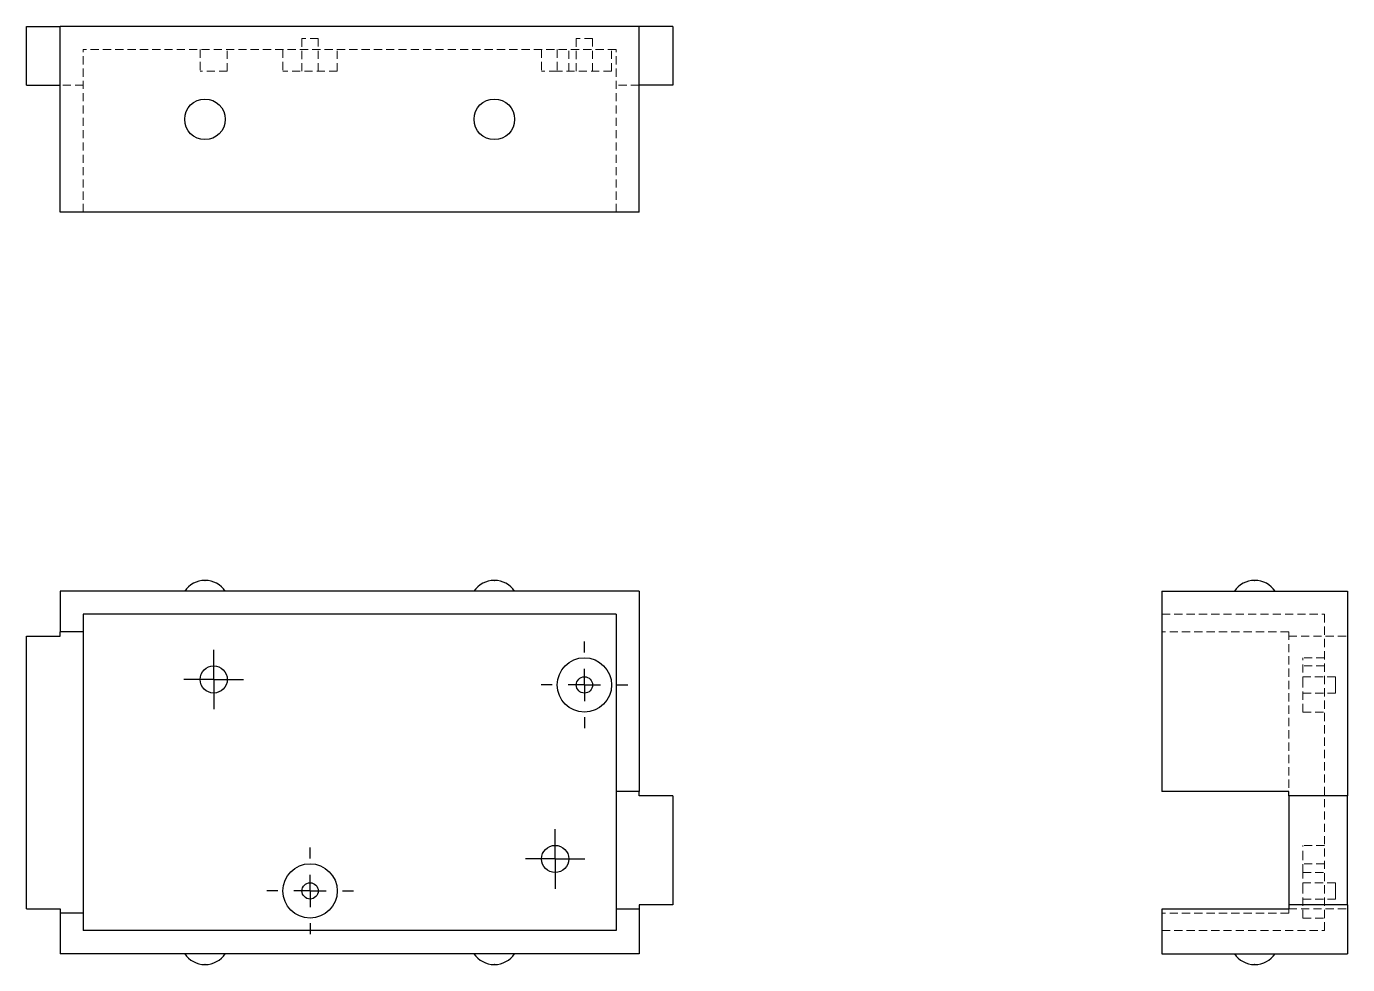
# Model space of a CAD drawing. Header units: millimetres. Extents: x 33 to 237, y 27 to 172.
import ezdxf

# ---------------------------------------------------------------- set-up
doc = ezdxf.new("R2010")
doc.units = ezdxf.units.MM
doc.linetypes.add('HIDDEN', pattern=[1.905, 1.27, -0.635])
doc.layers.add('10', color=7, linetype='Continuous')

# ---------------------------------------------------------------- blocks, each defined once
blk = doc.blocks.new('SW_CENTERMARKSYMBOL_0')
at = {"layer": '10', "color": 0}
for p, q in [((0, 5), (0, 6.7)), ((0, 0), (0, 2.5)), ((-5, 0), (-6.7, 0)), ((0, 0), (-2.5, 0)), ((0, 0), (0, -2.5)), ((0, 0), (2.5, 0)), ((5, 0), (6.7, 0)), ((0, -5), (0, -6.7))]:
    blk.add_line(p, q, dxfattribs=at)
blk = doc.blocks.new('SW_CENTERMARKSYMBOL_1')
at = {"layer": '10', "color": 0}
for p, q in [((0, 5), (0, 6.7)), ((0, 0), (0, 2.5)), ((-5, 0), (-6.7, 0)), ((0, 0), (-2.5, 0)), ((0, 0), (0, -2.5)), ((0, 0), (2.5, 0)), ((5, 0), (6.7, 0)), ((0, -5), (0, -6.7))]:
    blk.add_line(p, q, dxfattribs=at)
blk = doc.blocks.new('SW_CENTERMARKSYMBOL_2')
at = {"layer": '10', "color": 0}
for p, q in [((0, 2.5), (0, 4.6)), ((0, 0), (0, 2.5)), ((-2.5, 0), (-4.6, 0)), ((0, 0), (-2.5, 0)), ((0, 0), (0, -2.5)), ((0, 0), (2.5, 0)), ((2.5, 0), (4.6, 0)), ((0, -2.5), (0, -4.6))]:
    blk.add_line(p, q, dxfattribs=at)
blk = doc.blocks.new('SW_CENTERMARKSYMBOL_3')
at = {"layer": '10', "color": 0}
for p, q in [((0, 2.5), (0, 4.6)), ((0, 0), (0, 2.5)), ((-2.5, 0), (-4.6, 0)), ((0, 0), (-2.5, 0)), ((0, 0), (0, -2.5)), ((0, 0), (2.5, 0)), ((2.5, 0), (4.6, 0)), ((0, -2.5), (0, -4.6))]:
    blk.add_line(p, q, dxfattribs=at)

msp = doc.modelspace()

# ---------------------------------------------------------------- linework, layer by layer
at = {"color": 7, "linetype": 'Continuous', "lineweight": 25}
for p, q in [((33, 163.26), (33, 172.36)), ((33, 172.36), (38.24, 172.36)), ((38.24, 143.64), (38.24, 172.36)), ((127.76, 172.36), (38.24, 172.36)), ((127.76, 143.64), (127.76, 172.36)), ((133, 172.36), (127.76, 172.36)), ((133, 172.36), (133, 163.26)), ((33, 163.26), (38.24, 163.26)), ((133, 163.26), (127.76, 163.26)), ((127.76, 143.64), (38.24, 143.64)), ((60.6, 86.7), (60.62, 86.7)), ((60.62, 86.7), (60.65, 86.7)), ((105.35, 86.7), (105.38, 86.7)), ((105.38, 86.7), (105.4, 86.7)), ((222.97, 86.7), (223.03, 86.7)), ((38.24, 85.02), (38.24, 78.77)), ((127.76, 85.02), (38.24, 85.02)), ((127.76, 85.02), (127.76, 54.08)), ((208.64, 85.02), (208.64, 54.08)), ((208.64, 85.02), (237.36, 85.02)), ((237.36, 85.02), (237.36, 53.4)), ((124.2, 81.46), (41.8, 81.46)), ((41.8, 81.46), (41.8, 78.77)), ((124.2, 81.46), (124.2, 54.08)), ((33, 78.1), (38.24, 78.1)), ((33, 35.9), (33, 78.1)), ((41.8, 78.77), (38.24, 78.77)), ((38.24, 78.1), (38.24, 78.77)), ((41.8, 78.77), (41.8, 35.23)), ((127.76, 54.08), (124.2, 54.08)), ((124.2, 54.08), (124.2, 35.86)), ((127.76, 53.4), (127.76, 54.08)), ((133, 53.4), (127.76, 53.4)), ((133, 53.4), (133, 36.54)), ((228.26, 54.08), (208.64, 54.08)), ((228.26, 53.4), (228.26, 54.08)), ((228.26, 53.4), (228.26, 36.54)), ((237.36, 53.4), (228.26, 53.4)), ((237.36, 36.54), (237.36, 53.4)), ((33, 35.9), (38.24, 35.9)), ((38.24, 35.9), (38.24, 35.23)), ((41.8, 35.23), (38.24, 35.23)), ((38.24, 35.23), (38.24, 28.98)), ((41.8, 35.23), (41.8, 32.54)), ((127.76, 35.86), (124.2, 35.86)), ((124.2, 35.86), (124.2, 32.54)), ((133, 36.54), (127.76, 36.54)), ((127.76, 36.54), (127.76, 35.86)), ((127.76, 35.86), (127.76, 28.98)), ((208.64, 35.86), (208.64, 28.98)), ((228.26, 35.86), (208.64, 35.86)), ((237.36, 36.54), (228.26, 36.54)), ((228.26, 36.54), (228.26, 35.86)), ((237.36, 36.54), (237.36, 28.98)), ((124.2, 32.54), (41.8, 32.54)), ((127.76, 28.98), (38.24, 28.98)), ((208.64, 28.98), (237.36, 28.98)), ((60.65, 27.3), (60.6, 27.3)), ((105.4, 27.3), (105.35, 27.3)), ((223.03, 27.3), (222.97, 27.3))]:
    msp.add_line(p, q, dxfattribs=at)
at = {"color": 7, "linetype": 'HIDDEN', "lineweight": 18}
for p, q in [((78.14, 170.48), (75.62, 170.48)), ((75.62, 170.48), (75.62, 165.44)), ((78.14, 165.44), (78.14, 170.48)), ((120.58, 170.48), (118.06, 170.48)), ((118.06, 170.48), (118.06, 165.44)), ((120.58, 165.44), (120.58, 170.48)), ((124.2, 168.8), (41.8, 168.8)), ((41.8, 143.64), (41.8, 168.8)), ((59.86, 168.8), (59.86, 165.44)), ((64.07, 165.44), (64.07, 168.8)), ((72.68, 168.8), (72.68, 165.44)), ((81.08, 165.44), (81.08, 168.8)), ((112.69, 168.8), (112.69, 165.44)), ((115.12, 168.8), (115.12, 165.44)), ((116.89, 165.44), (116.89, 168.8)), ((123.52, 165.44), (123.52, 168.8)), ((124.2, 143.64), (124.2, 168.8)), ((64.07, 165.44), (59.86, 165.44)), ((81.08, 165.44), (72.68, 165.44)), ((115.12, 165.44), (112.69, 165.44)), ((123.52, 165.44), (115.12, 165.44)), ((41.8, 163.26), (38.24, 163.26)), ((127.76, 163.26), (124.2, 163.26)), ((208.64, 81.46), (233.8, 81.46)), ((233.8, 81.46), (233.8, 32.54)), ((228.26, 78.77), (208.64, 78.77)), ((228.26, 78.77), (228.26, 54.08)), ((228.26, 78.1), (237.36, 78.1)), ((230.44, 70.54), (230.44, 74.74)), ((233.8, 74.74), (230.44, 74.74)), ((233.8, 73.48), (230.44, 73.48)), ((235.48, 71.8), (230.44, 71.8)), ((235.48, 70.54), (235.48, 71.8)), ((230.44, 66.34), (230.44, 70.54)), ((235.48, 69.28), (235.48, 70.54)), ((230.44, 69.28), (235.48, 69.28)), ((230.44, 66.34), (233.8, 66.34)), ((230.44, 43.63), (230.44, 45.73)), ((233.8, 45.73), (230.44, 45.73)), ((230.44, 41.53), (230.44, 43.63)), ((233.8, 42.89), (230.44, 42.89)), ((230.44, 38.69), (230.44, 41.53)), ((230.44, 41.53), (233.8, 41.53)), ((235.48, 39.95), (230.44, 39.95)), ((235.48, 38.69), (235.48, 39.95)), ((230.44, 34.49), (230.44, 38.69)), ((230.44, 37.43), (235.48, 37.43)), ((235.48, 37.43), (235.48, 38.69)), ((228.26, 35.23), (208.64, 35.23)), ((228.26, 35.9), (237.36, 35.9)), ((228.26, 35.86), (228.26, 35.23)), ((230.44, 34.49), (233.8, 34.49)), ((208.64, 32.54), (233.8, 32.54))]:
    msp.add_line(p, q, dxfattribs=at)
at = {"color": 7, "linetype": 'Continuous', "lineweight": 25}
for centre, radius in [((60.62, 158), 3.14), ((105.38, 158), 3.14), ((119.32, 70.54), 4.2), ((61.97, 71.38), 2.1), ((119.32, 70.54), 1.26), ((114.79, 43.63), 2.1), ((76.88, 38.69), 4.2), ((76.88, 38.69), 1.26)]:
    msp.add_circle(centre, radius, dxfattribs=at)
for centre, start, end in [((60.6, 82.97), 90, 146.6639), ((60.65, 82.97), 33.3361, 90), ((105.35, 82.97), 90, 146.6639), ((105.4, 82.97), 33.3361, 90), ((222.97, 82.97), 90, 146.6639), ((223.03, 82.97), 33.3361, 90), ((60.6, 31.03), 213.3361, 270), ((60.65, 31.03), 270, 326.6639), ((105.35, 31.03), 213.3361, 270), ((105.4, 31.03), 270, 326.6639), ((222.97, 31.03), 213.3361, 270), ((223.03, 31.03), 270, 326.6639)]:
    msp.add_arc(centre, 3.73, start, end, dxfattribs=at)

# ---------------------------------------------------------------- block references
at = {"layer": '10'}
for name, p in [('SW_CENTERMARKSYMBOL_2', (61.97, 71.38)), ('SW_CENTERMARKSYMBOL_0', (119.32, 70.54)), ('SW_CENTERMARKSYMBOL_3', (114.79, 43.63)), ('SW_CENTERMARKSYMBOL_1', (76.88, 38.69))]:
    msp.add_blockref(name, p, dxfattribs=at)

doc.saveas('drawing.dxf')
